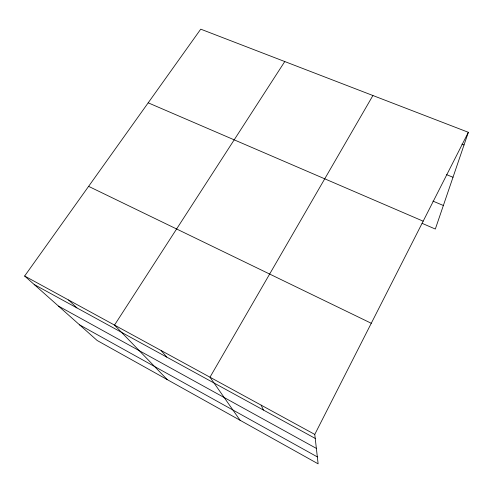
<?xml version="1.0" encoding="UTF-8"?>
<svg xmlns="http://www.w3.org/2000/svg" width="493" height="493" viewBox="0 0 493 493"><rect width="100%" height="100%" fill="white"/><g stroke="black" fill="none" stroke-linecap="round" stroke-linejoin="round"><path stroke-width="0.74" d="M468.35 132.297L314.774 434.419L318.127 463.839L97.158 340.49L24.65 276.025L200.737 29.161L468.35 132.297L435.325 229.042L422.082 223.329M372.918 95.519L209.981 377.207L240.079 420.27M284.775 61.545L114.512 325.084L167.256 379.622M461.879 144.129L464.024 144.967M446.627 174.664L453.005 177.258M432.897 201.095L443.367 205.495M148.19 102.821L423.167 221.184M88.611 186.354L371.266 323.279M24.65 276.025L314.774 434.419M34.202 284.516L315.224 438.413M58.47 306.091L316.364 448.396M79.601 324.881L317.338 456.9M68.576 300.003L76.92 307.909M161.156 350.554L166.757 357.111M261.124 405.129L263.459 410.065"/></g></svg>
